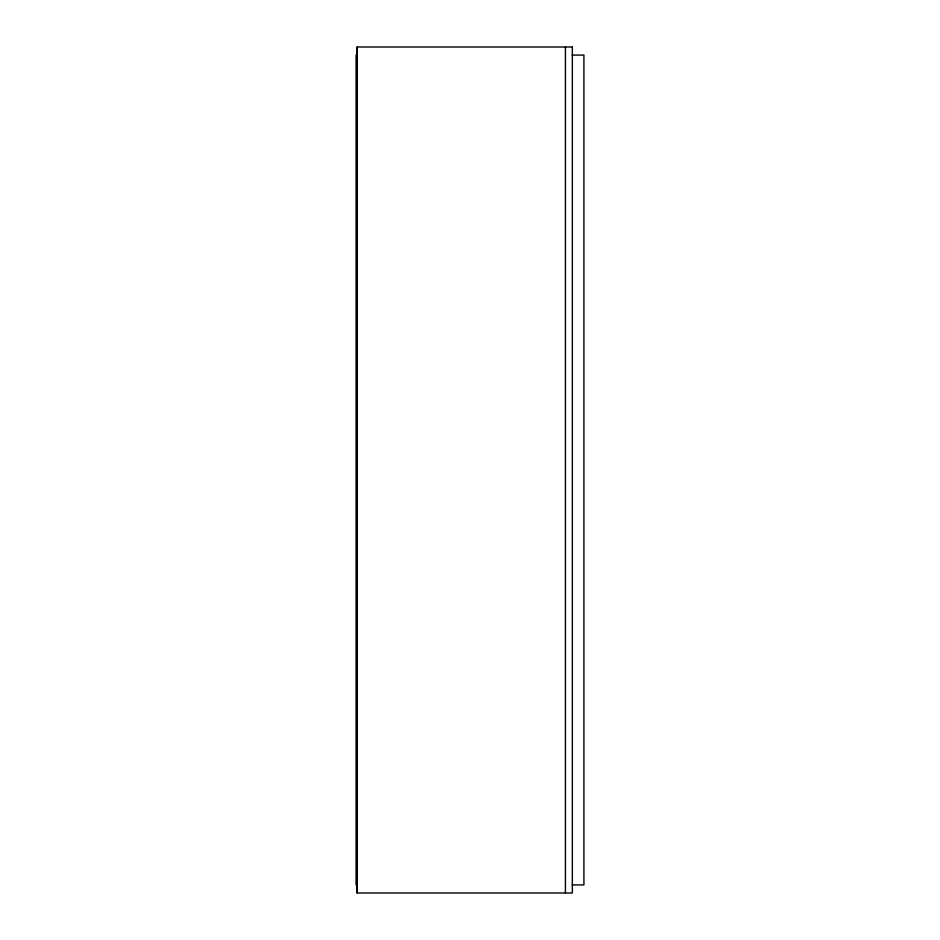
<?xml version="1.0" encoding="UTF-8"?>
<svg xmlns="http://www.w3.org/2000/svg" width="940" height="940" viewBox="0 0 940 940"><rect width="100%" height="100%" fill="white"/><g stroke="black" fill="none" stroke-linecap="round" stroke-linejoin="round"><path stroke-width="1.41" d="M572.237 55.072L583.916 55.072L583.916 884.928L572.237 884.928M565.422 47L565.422 893M357.235 47L357.235 893M356.084 55.072L356.084 884.928M572.343 47L357 47L357 893L572.343 893L572.343 47"/></g></svg>
